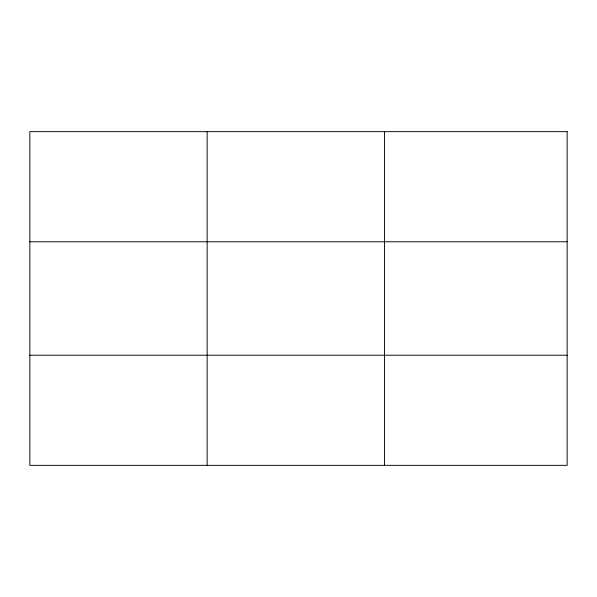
<?xml version="1.0" encoding="UTF-8"?>
<svg xmlns="http://www.w3.org/2000/svg" width="597" height="597" viewBox="0 0 597 597"><rect width="100%" height="100%" fill="white"/><g stroke="black" fill="none" stroke-linecap="round" stroke-linejoin="round"><path stroke-width="0.9" d="M207.159 131.661L207.159 465.339M384.468 131.661L384.468 465.339M29.85 241.778L567.15 241.778M29.85 355.222L567.15 355.222M567.15 131.661L567.15 465.339L29.85 465.339L29.85 131.661L567.15 131.661"/></g></svg>
